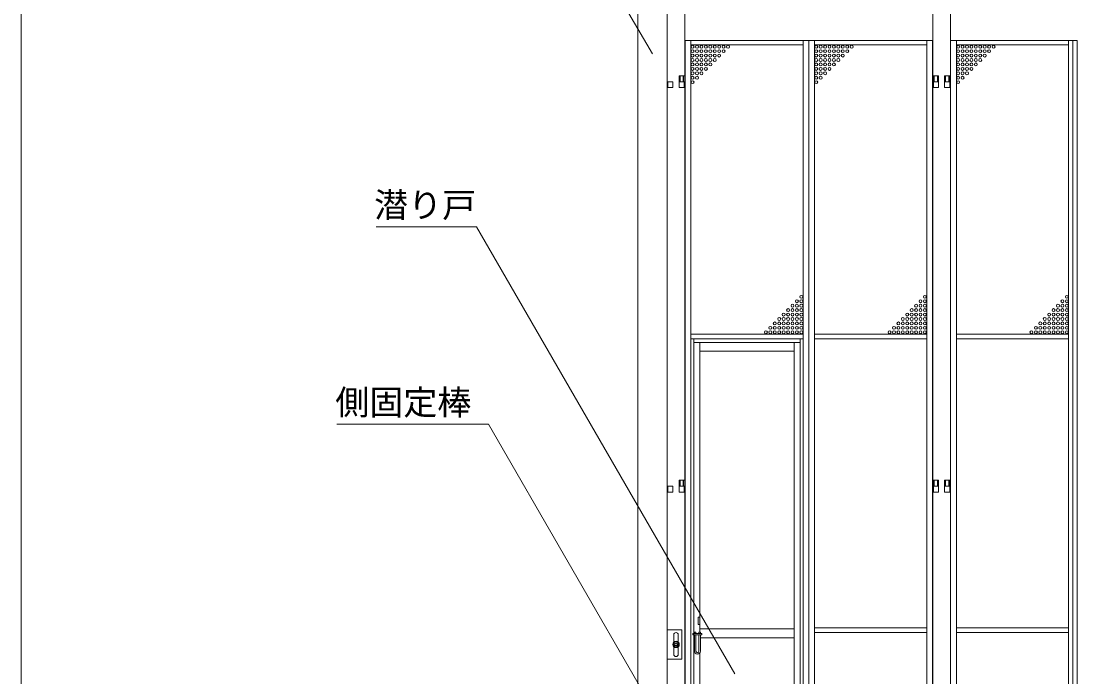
# Model space of a CAD drawing. Units: millimetres, scale not verified. Extents: x 2437 to 26587, y -17325 to 17325.
# Drawn here: x 2437 to 6009, y 5577 to 7801 of the extents above; entities that cross this region are included whole.
import ezdxf
from ezdxf.enums import TextEntityAlignment as Align

# ---------------------------------------------------------------- set-up
doc = ezdxf.new("R2010")
doc.units = ezdxf.units.MM
doc.header["$LTSCALE"] = 90
doc.linetypes.add('DASHED1', pattern=[1.8, 1.2, -0.6])
for name, color, linetype, lineweight in [('0-2_ACCG-3018', 7, 'Continuous', 18), ('0-6_ﾎﾞﾙﾄ類', 2, 'Continuous', 18), ('0-A_図面枠', 7, 'Continuous', 18), ('0-C_側固定棒', 7, 'Continuous', 18), ('1-0_中央走行棒', 7, 'Continuous', 18), ('1-7_標準ﾊﾟﾈﾙ', 7, 'Continuous', 18), ('1-8_標準柱', 7, 'Continuous', 18), ('1-9_文字', 7, 'Continuous', 18)]:
    doc.layers.add(name, color=color, linetype=linetype, lineweight=lineweight)
doc.styles.add('ＭＳ ゴシック', font='')
doc.styles.get('ＭＳ ゴシック').set_extended_font_data('MS Gothic')

msp = doc.modelspace()

# ---------------------------------------------------------------- linework, layer by layer
at = {"layer": '0-2_ACCG-3018'}
for centre in [(4713.13, 7714.06), (4728.13, 7714.06), (4743.13, 7714.06), (4758.13, 7714.06), (4773.13, 7714.06), (4788.13, 7714.06), (4803.13, 7714.06), (4818.13, 7714.06), (4833.13, 7714.06), (5132.13, 7714.06), (5147.13, 7714.06), (5162.13, 7714.06), (5177.13, 7714.06), (5192.13, 7714.06), (5207.13, 7714.06), (5222.13, 7714.06), (5237.13, 7714.06), (5252.13, 7714.06), (5613.13, 7714.06), (5628.13, 7714.06), (5643.13, 7714.06), (5658.13, 7714.06), (5673.13, 7714.06), (5688.13, 7714.06), (5703.13, 7714.06), (5718.13, 7714.06), (5733.13, 7714.06), (4713.13, 7699.06), (4713.13, 7684.06), (4728.13, 7699.06), (4728.13, 7684.06), (4743.13, 7699.06), (4743.13, 7684.06), (4758.13, 7699.06), (4758.13, 7684.06), (4773.13, 7699.06), (4773.13, 7684.06), (4788.13, 7699.06), (4788.13, 7684.06), (4803.13, 7699.06), (4803.13, 7684.06), (4818.13, 7699.06), (5132.13, 7699.06), (5132.13, 7684.06), (5147.13, 7699.06), (5147.13, 7684.06), (5162.13, 7699.06), (5162.13, 7684.06), (5177.13, 7699.06), (5177.13, 7684.06), (5192.13, 7699.06), (5192.13, 7684.06), (5207.13, 7699.06), (5207.13, 7684.06), (5222.13, 7699.06), (5222.13, 7684.06), (5237.13, 7699.06), (5613.13, 7699.06), (5613.13, 7684.06), (5628.13, 7699.06), (5628.13, 7684.06), (5643.13, 7699.06), (5643.13, 7684.06), (5658.13, 7699.06), (5658.13, 7684.06), (5673.13, 7699.06), (5673.13, 7684.06), (5688.13, 7699.06), (5688.13, 7684.06), (5703.13, 7699.06), (5703.13, 7684.06), (5718.13, 7699.06), (4713.13, 7669.06), (4713.13, 7654.06), (4728.13, 7669.06), (4728.13, 7654.06), (4743.13, 7669.06), (4743.13, 7654.06), (4758.13, 7669.06), (4758.13, 7654.06), (4773.13, 7669.06), (4773.13, 7654.06), (4788.13, 7669.06), (5132.13, 7669.06), (5132.13, 7654.06), (5147.13, 7669.06), (5147.13, 7654.06), (5162.13, 7669.06), (5162.13, 7654.06), (5177.13, 7669.06), (5177.13, 7654.06), (5192.13, 7669.06), (5192.13, 7654.06), (5207.13, 7669.06), (5613.13, 7669.06), (5613.13, 7654.06), (5628.13, 7669.06), (5628.13, 7654.06), (5643.13, 7669.06), (5643.13, 7654.06), (5658.13, 7669.06), (5658.13, 7654.06), (5673.13, 7669.06), (5673.13, 7654.06), (5688.13, 7669.06), (4713.13, 7639.06), (4713.13, 7624.06), (4713.13, 7609.06), (4728.13, 7639.06), (4728.13, 7624.06), (4728.13, 7609.06), (4743.13, 7639.06), (4743.13, 7624.06), (4758.13, 7639.06), (5132.13, 7639.06), (5132.13, 7624.06), (5132.13, 7609.06), (5147.13, 7639.06), (5147.13, 7624.06), (5147.13, 7609.06), (5162.13, 7639.06), (5162.13, 7624.06), (5177.13, 7639.06), (5613.13, 7639.06), (5613.13, 7624.06), (5613.13, 7609.06), (5628.13, 7639.06), (5628.13, 7624.06), (5628.13, 7609.06), (5643.13, 7639.06), (5643.13, 7624.06), (5658.13, 7639.06), (4713.13, 7594.06), (5132.13, 7594.06), (5613.13, 7594.06), (5081.63, 6866.06), (5500.63, 6866.06), (5981.63, 6866.06), (5036.63, 6821.06), (5051.63, 6836.06), (5051.63, 6821.06), (5066.63, 6851.06), (5066.63, 6836.06), (5066.63, 6821.06), (5081.63, 6851.06), (5081.63, 6836.06), (5081.63, 6821.06), (5455.63, 6821.06), (5470.63, 6836.06), (5470.63, 6821.06), (5485.63, 6851.06), (5485.63, 6836.06), (5485.63, 6821.06), (5500.63, 6851.06), (5500.63, 6836.06), (5500.63, 6821.06), (5936.63, 6821.06), (5951.63, 6836.06), (5951.63, 6821.06), (5966.63, 6851.06), (5966.63, 6836.06), (5966.63, 6821.06), (5981.63, 6851.06), (5981.63, 6836.06), (5981.63, 6821.06), (5006.63, 6791.06), (5021.63, 6806.06), (5021.63, 6791.06), (5036.63, 6806.06), (5036.63, 6791.06), (5051.63, 6806.06), (5051.63, 6791.06), (5066.63, 6806.06), (5066.63, 6791.06), (5081.63, 6806.06), (5081.63, 6791.06), (5425.63, 6791.06), (5440.63, 6806.06), (5440.63, 6791.06), (5455.63, 6806.06), (5455.63, 6791.06), (5470.63, 6806.06), (5470.63, 6791.06), (5485.63, 6806.06), (5485.63, 6791.06), (5500.63, 6806.06), (5500.63, 6791.06), (5906.63, 6791.06), (5921.63, 6806.06), (5921.63, 6791.06), (5936.63, 6806.06), (5936.63, 6791.06), (5951.63, 6806.06), (5951.63, 6791.06), (5966.63, 6806.06), (5966.63, 6791.06), (5981.63, 6806.06), (5981.63, 6791.06), (4976.63, 6761.06), (4991.63, 6776.06), (4991.63, 6761.06), (5006.63, 6776.06), (5006.63, 6761.06), (5021.63, 6776.06), (5021.63, 6761.06), (5036.63, 6776.06), (5036.63, 6761.06), (5051.63, 6776.06), (5051.63, 6761.06), (5066.63, 6776.06), (5066.63, 6761.06), (5081.63, 6776.06), (5081.63, 6761.06), (5395.63, 6761.06), (5410.63, 6776.06), (5410.63, 6761.06), (5425.63, 6776.06), (5425.63, 6761.06), (5440.63, 6776.06), (5440.63, 6761.06), (5455.63, 6776.06), (5455.63, 6761.06), (5470.63, 6776.06), (5470.63, 6761.06), (5485.63, 6776.06), (5485.63, 6761.06), (5500.63, 6776.06), (5500.63, 6761.06), (5876.63, 6761.06), (5891.63, 6776.06), (5891.63, 6761.06), (5906.63, 6776.06), (5906.63, 6761.06), (5921.63, 6776.06), (5921.63, 6761.06), (5936.63, 6776.06), (5936.63, 6761.06), (5951.63, 6776.06), (5951.63, 6761.06), (5966.63, 6776.06), (5966.63, 6761.06), (5981.63, 6776.06), (5981.63, 6761.06), (4961.63, 6746.06), (4976.63, 6746.06), (4991.63, 6746.06), (5006.63, 6746.06), (5021.63, 6746.06), (5036.63, 6746.06), (5051.63, 6746.06), (5066.63, 6746.06), (5081.63, 6746.06), (5380.63, 6746.06), (5395.63, 6746.06), (5410.63, 6746.06), (5425.63, 6746.06), (5440.63, 6746.06), (5455.63, 6746.06), (5470.63, 6746.06), (5485.63, 6746.06), (5500.63, 6746.06), (5861.63, 6746.06), (5876.63, 6746.06), (5891.63, 6746.06), (5906.63, 6746.06), (5921.63, 6746.06), (5936.63, 6746.06), (5951.63, 6746.06), (5966.63, 6746.06), (5981.63, 6746.06)]:
    msp.add_circle(centre, 5, dxfattribs=at)
at = {"layer": '0-6_ﾎﾞﾙﾄ類'}
msp.add_lwpolyline([(4651.97, 5696.06), (4647.07, 5687.56), (4651.97, 5679.06), (4661.78, 5679.06), (4666.7, 5687.56), (4661.78, 5696.06)], close=True, dxfattribs=at)
for radius in [11, 8.5, 4.76, 4.22]:
    msp.add_circle((4656.88, 5687.56), radius, dxfattribs=at)
for start, end in [(132.757, 167.243), (192.757, 227.243), (72.757, 107.243), (12.757, 47.243), (312.757, 347.243), (252.757, 287.243)]:
    msp.add_arc((4656.88, 5687.56), 8.9, start, end, dxfattribs=at)
at = {"layer": '0-A_図面枠'}
msp.add_lwpolyline([(2436.88, 17325), (26586.88, 17325), (26586.88, 675), (2436.88, 675)], close=True, dxfattribs=at)
at = {"layer": '0-C_側固定棒'}
for p, q in [((4686.88, 6244.06), (4686.88, 7595.56)), ((4686.88, 4872.56), (4686.88, 6224.06))]:
    msp.add_line(p, q, dxfattribs=at)
msp.add_lwpolyline([(4686.88, 7615.56), (4686.88, 8467.56), (4626.88, 8467.56), (4626.88, 4797.56), (4686.88, 4797.56), (4686.88, 4852.56)], dxfattribs=at)
for points in [[(4629.23, 7575.56), (4646.53, 7575.56), (4646.53, 7595.56), (4629.23, 7595.56)], [(4667.23, 7575.56), (4684.53, 7575.56), (4684.53, 7595.56), (4667.23, 7595.56)], [(4629.23, 6204.06), (4646.53, 6204.06), (4646.53, 6224.06), (4629.23, 6224.06)], [(4667.23, 6204.06), (4684.53, 6204.06), (4684.53, 6224.06), (4667.23, 6224.06)]]:
    msp.add_lwpolyline(points, close=True, dxfattribs=at)
at = {"layer": '1-0_中央走行棒'}
for p, q in [((5526.88, 7595.56), (5526.88, 6244.06)), ((5586.88, 6244.06), (5586.88, 7595.56)), ((5526.88, 6224.06), (5526.88, 4872.56)), ((5586.88, 4872.56), (5586.88, 6224.06))]:
    msp.add_line(p, q, dxfattribs=at)
for points in [[(5531.88, 8947.56), (5526.88, 8947.56), (5526.88, 7615.56)], [(5586.88, 7615.56), (5586.88, 8947.56), (5581.88, 8947.56)]]:
    msp.add_lwpolyline(points, dxfattribs=at)
for points in [[(5529.23, 7575.56), (5546.53, 7575.56), (5546.53, 7595.56), (5529.23, 7595.56)], [(5567.23, 7575.56), (5584.53, 7575.56), (5584.53, 7595.56), (5567.23, 7595.56)], [(5529.23, 6204.06), (5546.53, 6204.06), (5546.53, 6224.06), (5529.23, 6224.06)], [(5567.23, 6204.06), (5584.53, 6204.06), (5584.53, 6224.06), (5567.23, 6224.06)]]:
    msp.add_lwpolyline(points, close=True, dxfattribs=at)
at = {"layer": '1-7_標準ﾊﾟﾈﾙ', "color": 4, "linetype": 'DASHED1', "lineweight": 9}
for p, q in [((4670.38, 7615.56), (4670.38, 7595.56)), ((4681.38, 7615.56), (4681.38, 7595.56)), ((5532.38, 7615.56), (5532.38, 7595.56)), ((5543.38, 7615.56), (5543.38, 7595.56)), ((5570.38, 7615.56), (5570.38, 7595.56)), ((5581.38, 7615.56), (5581.38, 7595.56)), ((4670.38, 6244.06), (4670.38, 6224.06)), ((4681.38, 6244.06), (4681.38, 6224.06)), ((5532.38, 6244.06), (5532.38, 6224.06)), ((5543.38, 6244.06), (5543.38, 6224.06)), ((5570.38, 6244.06), (5570.38, 6224.06)), ((5581.38, 6244.06), (5581.38, 6224.06))]:
    msp.add_line(p, q, dxfattribs=at)
at = {"layer": '1-7_標準ﾊﾟﾈﾙ'}
for p, q in [((4683.59, 7615.56), (4683.59, 7595.56)), ((5530.18, 7615.56), (5530.18, 7595.56)), ((5583.59, 7615.56), (5583.59, 7595.56)), ((4683.59, 6244.06), (4683.59, 6224.06)), ((5530.18, 6244.06), (5530.18, 6224.06)), ((5583.59, 6244.06), (5583.59, 6224.06)), ((4719.38, 5664.56), (4719.38, 5719.56)), ((4724.38, 5719.56), (4724.38, 5664.56)), ((4734.38, 5664.56), (4734.38, 5719.56)), ((4739.38, 5719.56), (4739.38, 5664.56))]:
    msp.add_line(p, q, dxfattribs=at)
for points in [[(4687.38, 7735.56), (4707.13, 7735.56), (4707.13, 4732.56), (4687.38, 4732.56)], [(5087.63, 7735.56), (4707.13, 7735.56), (4707.13, 7720.06), (5087.63, 7720.06)], [(5087.63, 7735.56), (5106.88, 7735.56), (5106.88, 4732.56), (5087.63, 4732.56)], [(5106.88, 7735.56), (5126.13, 7735.56), (5126.13, 4732.56), (5106.88, 4732.56)], [(5126.13, 7735.56), (5506.63, 7735.56), (5506.63, 7720.06), (5126.13, 7720.06)], [(5526.38, 7735.56), (5506.63, 7735.56), (5506.63, 4732.56), (5526.38, 4732.56)], [(5587.38, 7735.56), (5607.13, 7735.56), (5607.13, 4732.56), (5587.38, 4732.56)], [(5987.63, 7735.56), (5607.13, 7735.56), (5607.13, 7720.06), (5987.63, 7720.06)], [(6001.88, 7735.56), (5987.63, 7735.56), (5987.63, 4732.56), (6001.88, 4732.56)], [(6001.88, 7735.56), (6016.13, 7735.56), (6016.13, 4732.56), (6001.88, 4732.56)], [(5087.63, 6740.06), (4707.13, 6740.06), (4707.13, 6724.06), (5087.63, 6724.06)], [(4707.13, 4748.06), (4717.38, 4748.06), (4717.38, 6724.06), (4707.13, 6724.06)], [(5087.63, 4748.06), (5077.38, 4748.06), (5077.38, 6724.06), (5087.63, 6724.06)], [(5126.13, 6740.06), (5506.63, 6740.06), (5506.63, 6724.06), (5126.13, 6724.06)], [(5987.63, 6740.06), (5607.13, 6740.06), (5607.13, 6724.06), (5987.63, 6724.06)], [(4737.38, 6711.56), (5057.38, 6711.56), (5057.38, 6681.56), (4737.38, 6681.56)], [(5077.38, 6711.56), (5057.38, 6711.56), (5057.38, 4760.56), (5077.38, 4760.56)], [(4737.38, 5754.56), (4732.38, 5754.56), (4732.38, 5779.56), (4737.38, 5779.56)], [(4714.38, 5724.56), (4744.38, 5724.56), (4744.38, 5719.56), (4714.38, 5719.56)], [(5126.13, 5744.06), (5506.63, 5744.06), (5506.63, 5728.06), (5126.13, 5728.06)], [(5987.63, 5744.06), (5607.13, 5744.06), (5607.13, 5728.06), (5987.63, 5728.06)]]:
    msp.add_lwpolyline(points, close=True, dxfattribs=at)
for points in [[(4687.38, 7595.56), (4667.38, 7595.56), (4667.38, 7615.56), (4687.38, 7615.56)], [(5526.38, 7595.56), (5546.38, 7595.56), (5546.38, 7615.56), (5526.38, 7615.56)], [(5587.38, 7595.56), (5567.38, 7595.56), (5567.38, 7615.56), (5587.38, 7615.56)], [(4717.38, 5724.56), (4717.38, 6711.56), (4737.38, 6711.56), (4737.38, 5729.56)], [(4687.38, 6224.06), (4667.38, 6224.06), (4667.38, 6244.06), (4687.38, 6244.06)], [(5526.38, 6224.06), (5546.38, 6224.06), (5546.38, 6244.06), (5526.38, 6244.06)], [(5587.38, 6224.06), (5567.38, 6224.06), (5567.38, 6244.06), (5587.38, 6244.06)], [(4737.38, 5658.56), (4737.38, 4760.56), (4717.38, 4760.56), (4717.38, 5719.56)], [(4719.38, 5724.56), (4719.38, 5729.56), (4724.38, 5729.56), (4724.38, 5724.56)], [(4734.38, 5724.56), (4734.38, 5729.56), (4739.38, 5729.56), (4739.38, 5724.56)], [(4737.38, 5729.56), (4737.38, 5740.06), (5057.38, 5740.06), (5057.38, 5710.06), (4739.38, 5710.06)]]:
    msp.add_lwpolyline(points, dxfattribs=at)
for radius in [10, 5]:
    msp.add_arc((4729.38, 5664.56), radius, 180, 0, dxfattribs=at)
at = {"layer": '1-8_標準柱'}
for p, q in [((4526.88, 5167), (4526.88, 8617)), ((4626.88, 5167), (4626.88, 8617)), ((4649.38, 5695.61), (4649.38, 5720)), ((4664.38, 5720), (4664.38, 5695.61)), ((4649.38, 5654), (4649.38, 5679.51)), ((4664.38, 5679.51), (4664.38, 5654))]:
    msp.add_line(p, q, dxfattribs=at)
msp.add_lwpolyline([(4626.88, 5737), (4676.88, 5737), (4676.88, 5637), (4626.88, 5637)], close=True, dxfattribs=at)
for centre, start, end in [((4656.88, 5720), 0, 180), ((4656.88, 5654), 180, 0)]:
    msp.add_arc(centre, 7.5, start, end, dxfattribs=at)
at = {"layer": '1-9_文字'}
for p, q in [((4576.88, 7690.45), (4038.6, 8607.91)), ((3640.34, 7103.63), (3980.56, 7103.63)), ((3981, 7103.63), (3980.56, 7103.63)), ((4856.28, 5587.6), (3981, 7103.63)), ((3506.71, 6434.56), (4020.8, 6434.56)), ((4021.24, 6434.56), (4020.8, 6434.56)), ((4657.24, 5332.98), (4021.24, 6434.56))]:
    msp.add_line(p, q, dxfattribs=at)

# ---------------------------------------------------------------- texts
at = {"layer": '1-9_文字', "style": 'ＭＳ ゴシック'}
for s, p in [('潜り戸', (3633.69, 7110.11)), ('側固定棒', (3502.11, 6441.04))]:
    msp.add_text(s, height=84.46, dxfattribs=at).set_placement(p, align=Align.BOTTOM_LEFT)

doc.saveas('drawing.dxf')
